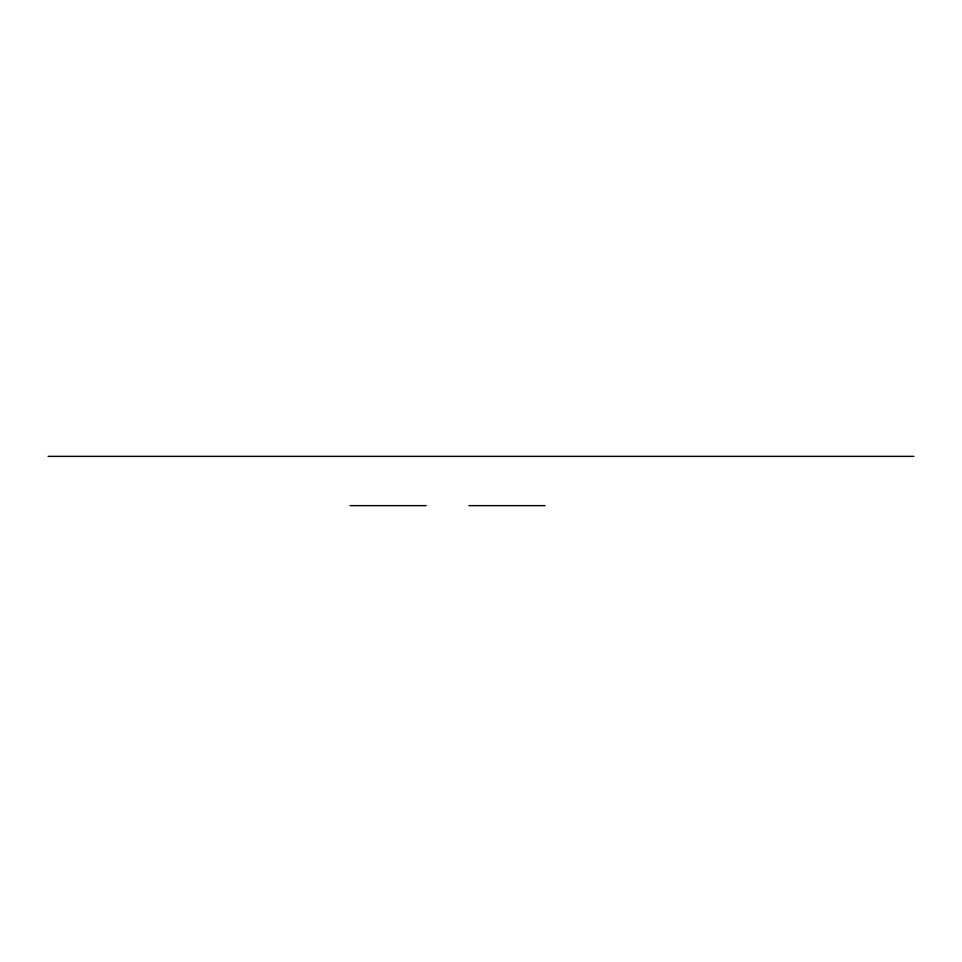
<?xml version="1.0" encoding="UTF-8"?>
<svg xmlns="http://www.w3.org/2000/svg" width="962" height="962" viewBox="0 0 962 962"><rect width="100%" height="100%" fill="white"/><g stroke="black" fill="none" stroke-linecap="round" stroke-linejoin="round"><path stroke-width="1.44" d="M48.1 456.361L913.9 456.361M350.12 505.639L426.166 505.639M468.963 505.639L545.021 505.639"/></g></svg>
